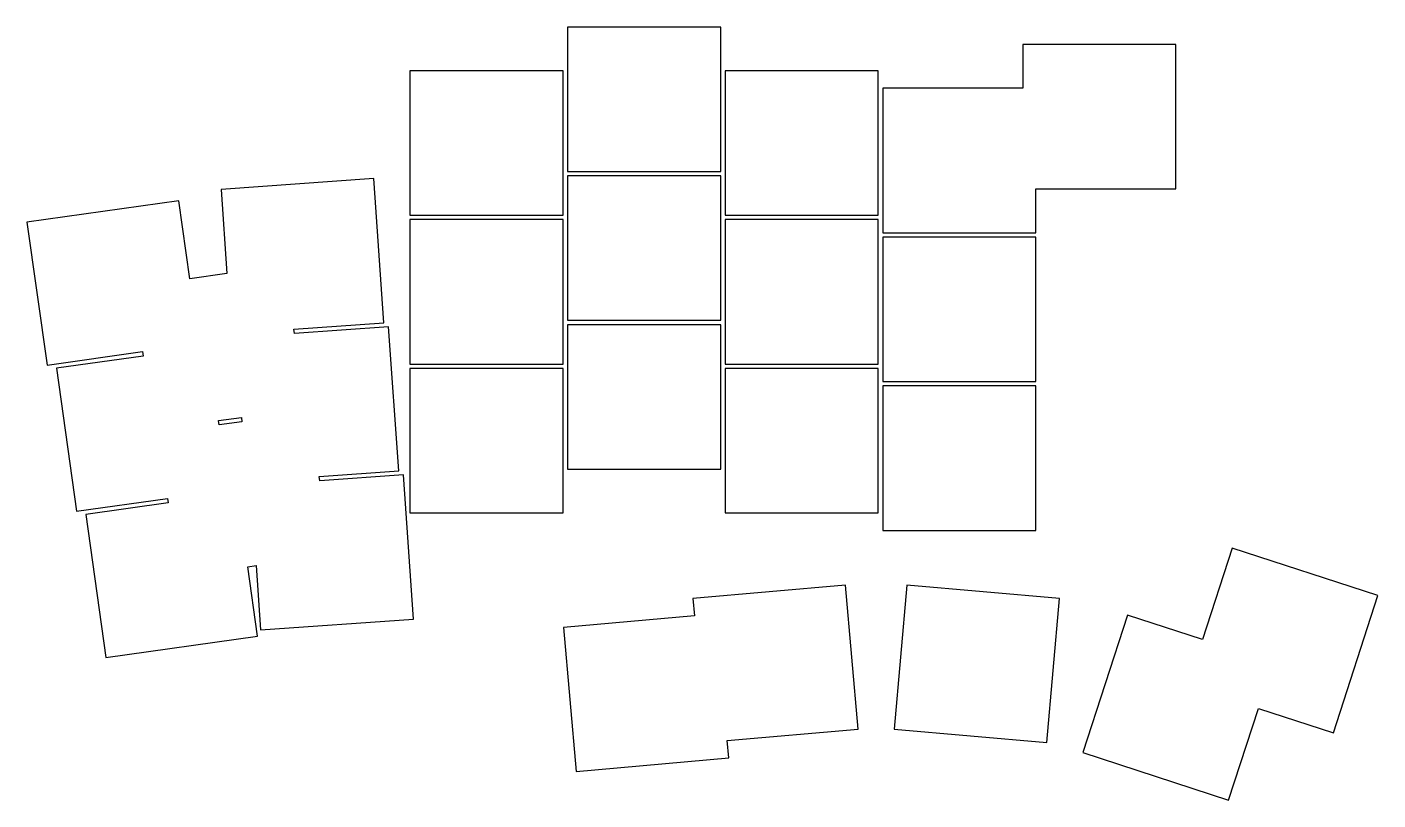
# Model space of a CAD drawing. Header units: millimetres. Extents: x 132 to 287, y -176 to -88.
import ezdxf

# ---------------------------------------------------------------- set-up
doc = ezdxf.new("R2010")
doc.units = ezdxf.units.MM

msp = doc.modelspace()

# ---------------------------------------------------------------- linework, layer by layer
for p, q in [((211.73, -87.52), (194.23, -87.52)), ((194.23, -87.52), (194.23, -104.02)), ((211.73, -104.02), (211.73, -87.52)), ((263.73, -89.52), (246.23, -89.52)), ((246.23, -89.52), (246.23, -94.52)), ((263.73, -106.02), (263.73, -89.52)), ((193.73, -92.52), (176.23, -92.52)), ((176.23, -92.52), (176.23, -109.02)), ((193.73, -109.02), (193.73, -92.52)), ((229.73, -92.52), (212.23, -92.52)), ((212.23, -92.52), (212.23, -109.02)), ((229.73, -109.02), (229.73, -92.52)), ((246.23, -94.52), (230.23, -94.52)), ((230.23, -94.52), (230.23, -111.02)), ((172.11, -104.84), (154.65, -106.06)), ((173.26, -121.3), (172.11, -104.84)), ((194.23, -104.02), (211.73, -104.02)), ((211.73, -104.52), (194.23, -104.52)), ((194.23, -104.52), (194.23, -121.02)), ((211.73, -121.02), (211.73, -104.52)), ((154.65, -106.06), (155.32, -115.67)), ((247.73, -111.02), (247.73, -106.02)), ((247.73, -106.02), (263.73, -106.02)), ((149.81, -107.36), (132.48, -109.8)), ((151.07, -116.27), (149.81, -107.36)), ((176.23, -109.02), (193.73, -109.02)), ((193.73, -109.52), (176.23, -109.52)), ((176.23, -109.52), (176.23, -126.02)), ((193.73, -126.02), (193.73, -109.52)), ((212.23, -109.02), (229.73, -109.02)), ((229.73, -109.52), (212.23, -109.52)), ((212.23, -109.52), (212.23, -126.02)), ((229.73, -126.02), (229.73, -109.52)), ((132.48, -109.8), (134.78, -126.14)), ((230.23, -111.02), (247.73, -111.02)), ((247.73, -111.52), (230.23, -111.52)), ((230.23, -111.52), (230.23, -128.02)), ((247.73, -128.02), (247.73, -111.52)), ((155.32, -115.67), (151.07, -116.27)), ((162.98, -122.02), (173.26, -121.3)), ((173.79, -121.77), (163.05, -122.52)), ((174.95, -138.23), (173.79, -121.77)), ((194.23, -121.02), (211.73, -121.02)), ((211.73, -121.52), (194.23, -121.52)), ((194.23, -121.52), (194.23, -138.02)), ((211.73, -138.02), (211.73, -121.52)), ((163.05, -122.52), (162.98, -122.02)), ((134.78, -126.14), (145.67, -124.6)), ((145.67, -124.6), (145.74, -125.1)), ((145.74, -125.1), (135.84, -126.49)), ((135.84, -126.49), (138.14, -142.83)), ((176.23, -126.02), (193.73, -126.02)), ((193.73, -126.52), (176.23, -126.52)), ((176.23, -126.52), (176.23, -143.02)), ((193.73, -143.02), (193.73, -126.52)), ((212.23, -126.02), (229.73, -126.02)), ((229.73, -126.52), (212.23, -126.52)), ((212.23, -126.52), (212.23, -143.02)), ((229.73, -143.02), (229.73, -126.52)), ((230.23, -128.02), (247.73, -128.02)), ((247.73, -128.52), (230.23, -128.52)), ((230.23, -128.52), (230.23, -145.02)), ((247.73, -145.02), (247.73, -128.52)), ((154.35, -132.47), (156.97, -132.11)), ((154.42, -132.97), (154.35, -132.47)), ((157.01, -132.61), (154.42, -132.97)), ((156.97, -132.11), (157.01, -132.61)), ((165.85, -138.86), (174.95, -138.23)), ((165.92, -139.36), (165.85, -138.86)), ((175.48, -138.69), (165.92, -139.36)), ((176.63, -155.15), (175.48, -138.69)), ((194.23, -138.02), (211.73, -138.02)), ((138.14, -142.83), (148.53, -141.37)), ((148.6, -141.87), (139.2, -143.19)), ((148.53, -141.37), (148.6, -141.87)), ((139.2, -143.19), (141.49, -159.53)), ((176.23, -143.02), (193.73, -143.02)), ((212.23, -143.02), (229.73, -143.02)), ((230.23, -145.02), (247.73, -145.02)), ((270.17, -147.04), (266.77, -157.5)), ((286.81, -152.44), (270.17, -147.04)), ((157.71, -149.17), (158.66, -149.04)), ((158.82, -157.09), (157.71, -149.17)), ((158.66, -149.04), (159.17, -156.37)), ((225.98, -151.29), (208.54, -152.81)), ((227.41, -167.72), (225.98, -151.29)), ((232.98, -151.29), (231.54, -167.72)), ((250.41, -152.81), (232.98, -151.29)), ((281.71, -168.14), (286.81, -152.44)), ((208.54, -152.81), (208.72, -154.8)), ((248.98, -169.25), (250.41, -152.81)), ((159.17, -156.37), (176.63, -155.15)), ((208.72, -154.8), (193.77, -156.11)), ((258.21, -154.72), (253.11, -170.41)), ((266.77, -157.5), (258.21, -154.72)), ((141.49, -159.53), (158.82, -157.09)), ((193.77, -156.11), (195.21, -172.55)), ((269.75, -175.82), (273.15, -165.36)), ((273.15, -165.36), (281.71, -168.14)), ((212.47, -169.03), (227.41, -167.72)), ((231.54, -167.72), (248.98, -169.25)), ((212.65, -171.02), (212.47, -169.03)), ((195.21, -172.55), (212.65, -171.02)), ((253.11, -170.41), (269.75, -175.82))]:
    msp.add_line(p, q)

doc.saveas('drawing.dxf')
